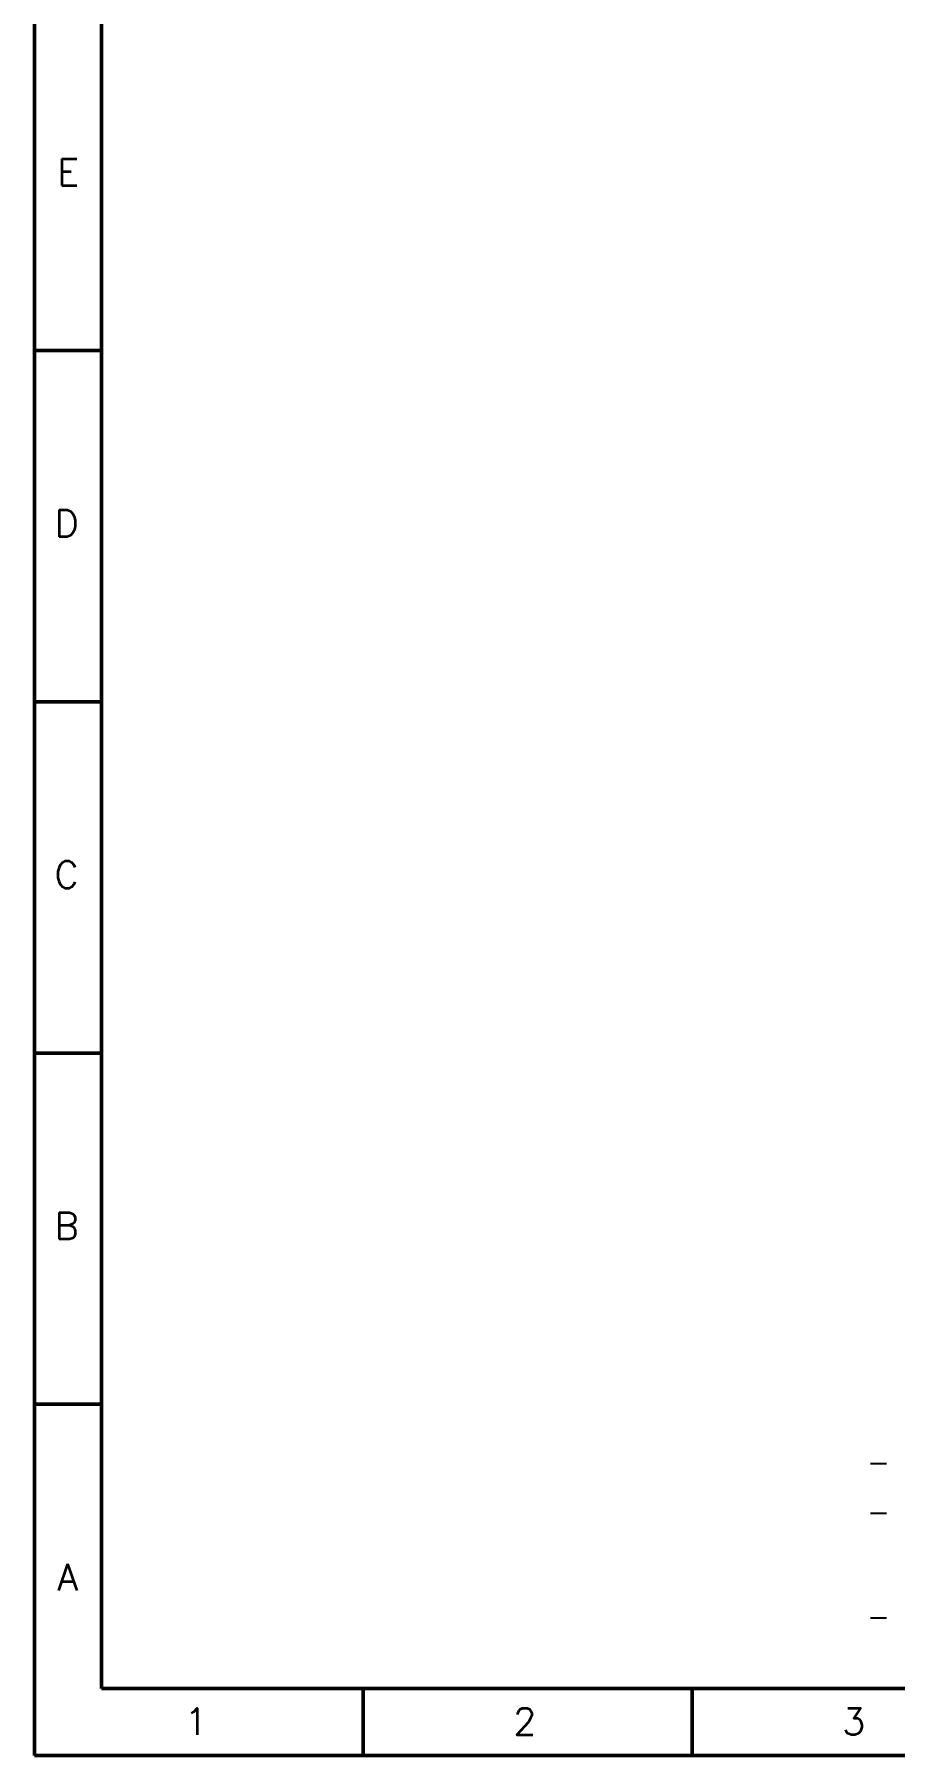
# Model space of a CAD drawing. Extents: x 22869 to 23563, y -7306 to -6812.
# Drawn here: x 22869.2 to 22990.2, y -7306 to -7063.9 of the extents above; entities that cross this region are included whole.
import ezdxf

# ---------------------------------------------------------------- set-up
doc = ezdxf.new("R2010")
doc.units = 0
doc.layers.add('Cotas', color=90, linetype='Continuous')
doc.layers.add('Peças Usinadas', color=120, linetype='Continuous', lineweight=50)
doc.styles.get("Standard").update_dxf_attribs({"font": 'romans.shx'})

msp = doc.modelspace()

# ---------------------------------------------------------------- linework, layer by layer
at = {"layer": 'Peças Usinadas'}
for p, q in [((22878.645, -7108.372), (22869.195, -7108.372)), ((22878.645, -7157.782), (22869.195, -7157.782)), ((22878.645, -7207.192), (22869.195, -7207.192)), ((22878.645, -7256.602), (22869.195, -7256.602)), ((22915.455, -7296.563), (22915.455, -7306.013)), ((22961.715, -7296.563), (22961.715, -7306.013))]:
    msp.add_line(p, q, dxfattribs=at)
at = {"layer": 'Peças Usinadas', "flags": 128}
for points in [[(22869.195, -7306.013), (23563.101, -7306.013), (23563.101, -6811.91), (22869.195, -6811.91)], [(22878.645, -7296.563), (23553.651, -7296.563), (23553.651, -6821.36), (22878.645, -6821.36)]]:
    msp.add_lwpolyline(points, close=True, dxfattribs=at)

# ---------------------------------------------------------------- texts
at = {"layer": 'Cotas'}
for s, p in [('E', (22872.399, -7085.163)), ('D', (22872.021, -7134.574)), ('C', (22872.021, -7183.984)), ('B', (22872.021, -7233.394)), ('A', (22872.399, -7282.804)), ('1', (22890.311, -7303.105)), ('2', (22936.571, -7303.105)), ('3', (22982.832, -7303.105))]:
    msp.add_text(s, height=3.78, dxfattribs=at).set_placement(p)
at = {"layer": 'Cotas', "color": 1}
for s, height, p in [('- For all screws and nuts, the use of Loctite 243 blue threadlocker is recommended.', 2.95312, (22986.292, -7266.186)), ('- The representation of the center and dashed lines were hidden on purpose.  The intention is to improve the', 2.953125, (22986.292, -7273.174)), ('- This project is a prototype so it may have flaws. Build responsibly.  We are not responsible for any problems.', 2.953125, (22986.292, -7287.892))]:
    msp.add_text(s, height=height, dxfattribs=at).set_placement(p)

doc.saveas('drawing.dxf')
